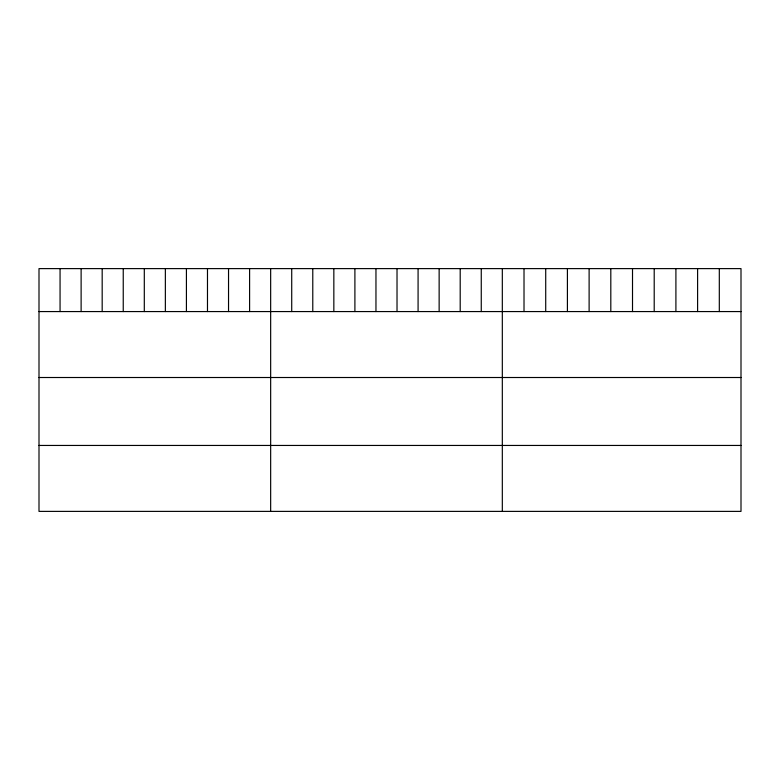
<?xml version="1.0" encoding="UTF-8"?>
<svg xmlns="http://www.w3.org/2000/svg" width="780" height="780" viewBox="0 0 780 780"><rect width="100%" height="100%" fill="white"/><g stroke="black" fill="none" stroke-linecap="round" stroke-linejoin="round"><path stroke-width="1.17" d="M741 311.571L741 511.387L39 511.387L39 268.613L741 268.613L741 311.571L39 311.571M39 377.51L741 377.51M39 445.448L741 445.448M719.306 268.613L719.306 311.571M697.603 268.613L697.603 311.571M675.909 268.613L675.909 311.571M654.206 268.613L654.206 311.571M632.512 268.613L632.512 311.571M610.808 268.613L610.808 311.571M589.115 268.613L589.115 311.571M567.411 268.613L567.411 311.571M545.717 268.613L545.717 311.571M524.014 268.613L524.014 311.571M502.32 268.613L502.32 511.387M481.26 268.613L481.26 311.571M460.2 268.613L460.2 311.571M439.14 268.613L439.14 311.571M418.08 268.613L418.08 311.571M397.02 268.613L397.02 311.571M375.96 268.613L375.96 311.571M354.9 268.613L354.9 311.571M333.84 268.613L333.84 311.571M312.78 268.613L312.78 311.571M291.72 268.613L291.72 311.571M270.66 268.613L270.66 511.387M249.6 268.613L249.6 311.571M228.54 268.613L228.54 311.571M207.48 268.613L207.48 311.571M186.42 268.613L186.42 311.571M165.36 268.613L165.36 311.571M144.3 268.613L144.3 311.571M123.24 268.613L123.24 311.571M102.18 268.613L102.18 311.571M81.12 268.613L81.12 311.571M60.06 268.613L60.06 311.571"/></g></svg>
